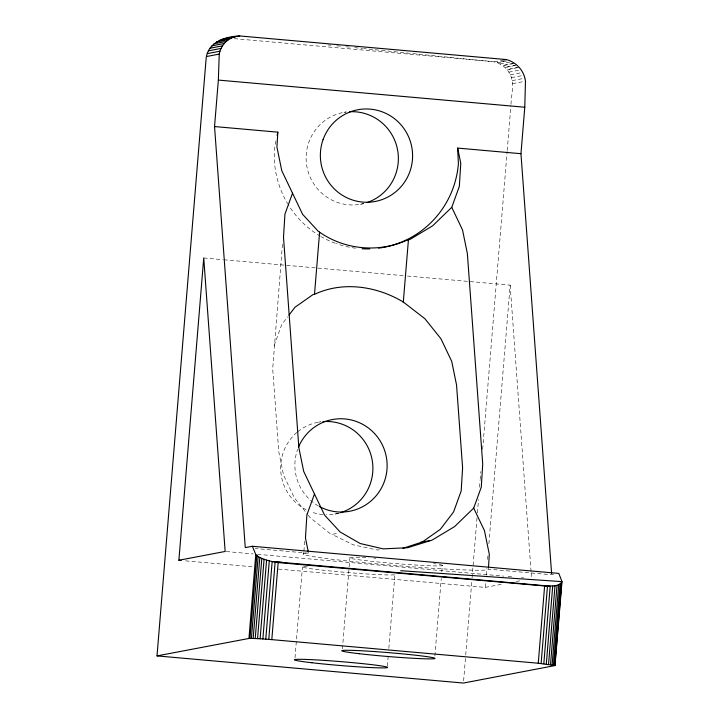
<?xml version="1.0" encoding="UTF-8"?>
<svg xmlns="http://www.w3.org/2000/svg" width="719" height="719" viewBox="0 0 719 719"><rect width="100%" height="100%" fill="white"/><g stroke="black" fill="none" stroke-linecap="round" stroke-linejoin="round"><path stroke-width="0.54" stroke-dasharray="3.6 2.7" d="M234.286 38.655L491.392 61.43C498.474 62.068 505.071 66.139 508.872 72.134C515.307 81.831 511.281 93.973 510.984 104.606M282.459 244.244L272.699 368.685L278.756 451.613L283.592 475.241L294.359 497.818L307.552 514.328M294.988 657.813L302.447 567.093M303.634 554.484L303.813 552.282M303.903 551.185L304.721 541.299M342.415 648.79L349.057 568.019M349.146 566.914L349.874 558.061M387.379 666.082L388.197 656.132M388.826 648.385L394.929 574.256A46.663 1.95 4.7 0 1 339.584 571.848A46.663 1.95 4.7 0 1 307.921 566.383M434.887 655.953L441.25 578.507M441.799 571.866L442.347 565.233L439.471 564.496A46.663 1.95 4.7 0 0 436.9 564.056M463.62 680.812L465.642 656.195M465.732 655.081L471.988 578.993M472.077 577.878L477.048 517.464M477.416 512.989L478.521 499.561M479.528 487.248L480.085 480.535M480.175 479.42L480.813 471.583M482.656 449.213L507.129 151.592M507.219 150.478L510.894 105.72M278.415 569.08L485.298 587.405L485.667 582.929M486.314 575.092L486.862 568.37M487.599 559.418L488.057 553.819M488.893 543.744L510.148 285.128L405.031 275.817M275.961 140.906L274.55 147.467A93.335 92.203 79.2 0 0 287.726 203.837M274.128 345.605L281.722 324.655L287.681 316.827M503.812 61.241L497.269 62.751L508.027 60.702M516.637 64.854L504.981 67.469L517.015 65.15M518.902 67.047L507.084 69.68L519.226 67.361M513.141 63.398L502.626 65.564L514.615 63.434M504.028 59.983L494.375 61.897L363.697 48.586M500.038 63.982L511.919 61.717M508.872 72.134L521.14 69.806M510.337 74.812L522.74 72.448M511.443 77.652L523.989 75.27M344.042 112.38L346.234 111.966A46.663 46.097 79.2 0 0 306.968 166.961A46.663 46.097 79.2 0 0 363.661 203.567M512.171 80.618L524.87 78.2M360.453 204.259L363.733 203.639M318.571 422.17L320.764 421.756M334.982 514.049L339.359 513.222M308.253 515.19L310.329 517.797L330.416 533.822L332.016 534.379L338.37 533.165M485.298 587.405L501.826 584.259M516.143 581.536L520.556 580.691M553.72 574.382L551.689 574.769L488.39 569.16L488.03 569.79A93.335 3.91 4.7 0 1 381.879 564.352A93.335 3.91 4.7 0 1 304.182 553.504L308.568 553.226L255.263 548.507M512.512 83.656L524.385 81.418M379.506 549.891L377.259 549.99L353.245 544.804L332.016 534.379M203.738 257.986L222.746 259.667M223.861 259.766L403.907 275.719M226.269 551.554L253.106 553.927M257.582 554.322L503.615 576.117M508.081 576.521L513.681 577.015M521.509 577.708L523.738 577.905M185.592 560.856L253.807 566.896M327.954 44.938L331.037 45.198M336.887 45.854L341.058 46.214M345.83 46.762L350.297 47.22M354.764 47.67L362.583 48.47M510.148 285.128L531.08 571.875M531.161 572.998L531.566 578.597M339.251 513.078A46.663 46.097 79.2 0 1 326.237 514.75M322.957 514.579A46.663 46.097 79.2 0 1 311.192 511.946M306.15 509.744A46.663 46.097 79.2 0 1 296.983 432.371M297.819 431.679A46.663 46.097 79.2 0 1 320.728 421.846M442.347 565.233A46.663 1.95 4.7 0 1 388.997 563.004A46.663 1.95 4.7 0 1 353.55 557.36L359.86 557.441A46.663 1.95 4.7 0 1 368.64 557.809M373.772 558.097A46.663 1.95 4.7 0 1 375.947 558.223M433.638 563.57A46.663 1.95 4.7 0 1 435.885 563.894M318.427 505.978A46.663 46.097 79.2 0 1 297.594 449.447M355.581 248.208A93.335 92.203 79.2 0 1 336.33 243.642M335.306 243.274A93.335 92.203 79.2 0 1 321.321 236.758M320.359 236.209A93.335 92.203 79.2 0 1 288.301 204.78"/><path stroke-width="1.08" d="M551.608 573.645L520.96 153.695L524.78 107.23L525.463 81.211C524.304 70.83 516.269 62.005 506.176 59.551L239.724 35.95C225.173 36.417 206.973 42.394 206.047 59.56L157.012 655.899L463.431 683.05L554.987 665.569L561.988 581.626L558.798 573.411L252.387 546.269L245.269 547.617L214.541 126.553L218.36 80.079L219.241 54.087C220.805 45.324 227.851 37.801 236.749 36.372M214.541 126.553L277.84 132.161L276.923 147.018L281.758 170.646L302.609 214.325L318.175 231.212C343.331 249.493 377.214 253.115 405.84 240.685L410.1 239.355L432.613 225.847L451.748 207.333L459.342 186.383L460.771 163.303L457.652 148.087L520.96 153.695M488.453 568.1L489.306 554.304L484.471 530.667L473.695 508.099L481.29 487.149L482.719 464.07L467.359 253.537L462.515 229.909L451.748 207.333M157.012 655.899L248.963 638.454L255.766 554.493L252.387 546.269M178.878 560.254L203.738 257.986L225.155 551.455L178.878 560.254L181.116 560.461M248.963 638.454L250.005 638.418L256.818 555.49L255.766 554.493M250.005 638.418L251.407 638.427L258.148 556.47L256.818 555.49M251.407 638.427L253.16 638.463L259.82 557.441L258.148 556.47M253.16 638.463L255.218 638.535L261.806 558.384L259.82 557.441M255.218 638.535L257.546 638.643L264.071 559.274L261.806 558.384M257.546 638.643L260.116 638.787L266.578 560.101L264.071 559.274M260.116 638.787L262.866 638.957L269.292 560.847L266.578 560.101M262.866 638.957L265.769 639.155L272.159 561.512L269.292 560.847M265.769 639.155L268.771 639.38L275.125 562.078L275.979 561.863L546.054 585.805C551.131 586.039 559.175 586.956 561.988 581.626L400.681 570.697M554.987 665.569L538.261 663.233L271.809 639.631L278.154 562.582L272.159 561.512L281.902 562.375M289.011 315.093L294.97 307.265L312.963 294.61L314.5 294.341L319.622 232.021M408.428 239.885L403.251 302.627M538.261 663.233L544.607 586.183L550.197 586.165L543.816 663.79M541.119 663.511L547.474 586.228L278.154 562.582M546.305 664.068L552.722 585.985M548.543 664.338L555.014 585.67M550.502 664.599L557.027 585.239M552.129 664.841L558.726 584.7M553.414 665.066L560.074 584.053M554.331 665.264L561.063 583.316M554.852 665.435L561.674 582.498M277.139 135.442L277.84 132.161M292.525 193.222L284.931 214.172L283.502 237.252L298.87 447.784L303.706 471.412L324.557 515.092L340.123 531.979L360.111 543.501L383.155 548.867L407.691 547.716L432.047 540.122L454.561 526.614L473.695 508.099M314.482 493.989L306.887 514.939L305.458 538.01L308.352 552.147M314.5 294.341C343.035 280.877 376.864 286.207 403.332 302.016L424.965 318.778L440.945 338.766L451.712 361.342L456.547 384.971L462.605 467.898L461.176 490.978L453.581 511.928L440.334 529.319L422.341 541.973L402.937 548.318M504.028 59.983L506.176 59.551M224.921 38.619L239.724 35.95M430.366 540.481L420.741 542.252M206.488 56.54L219.241 54.087M221.991 39.347L233.882 37.082M219.187 40.453L231.141 38.179M216.554 41.918L228.597 39.626M214.127 43.724L226.269 41.414M211.952 45.836L224.22 43.499M210.074 48.209L222.477 45.854M208.528 50.815L221.066 48.434M207.324 53.61L220.014 51.193M227.923 38.287L229.927 38.332M268.771 639.38L271.809 639.631M218.36 80.079L524.78 107.23M457.652 148.087L458.398 163.761A93.335 92.203 79.2 0 1 378.571 248.154M349.488 111.751A46.663 46.097 79.2 0 1 397.535 149.678A46.663 46.097 79.2 0 1 366.834 202.641M322.912 421.613A46.663 46.097 79.2 0 1 372.065 459.468A46.663 46.097 79.2 0 1 340.312 512.764M298.385 447.389A46.663 46.097 79.2 0 1 359.976 422.97A46.663 46.097 79.2 0 1 382.418 486.125A46.663 46.097 79.2 0 1 319.398 506.518M369.791 248.864A93.335 92.203 79.2 0 1 362.097 248.783M323.065 139.657A46.663 46.097 79.2 0 0 374.68 201.554A46.663 46.097 79.2 0 0 401.678 125.636A46.663 46.097 79.2 0 0 323.065 139.657M359.329 653.724A46.663 1.95 4.7 0 0 434.429 658.658A46.663 1.95 4.7 0 0 371.651 651.378A46.663 1.95 4.7 0 0 359.329 653.724M311.902 662.747A46.663 1.95 4.7 0 0 387.011 667.681A46.663 1.95 4.7 0 0 324.224 660.401A46.663 1.95 4.7 0 0 311.902 662.747"/></g></svg>
